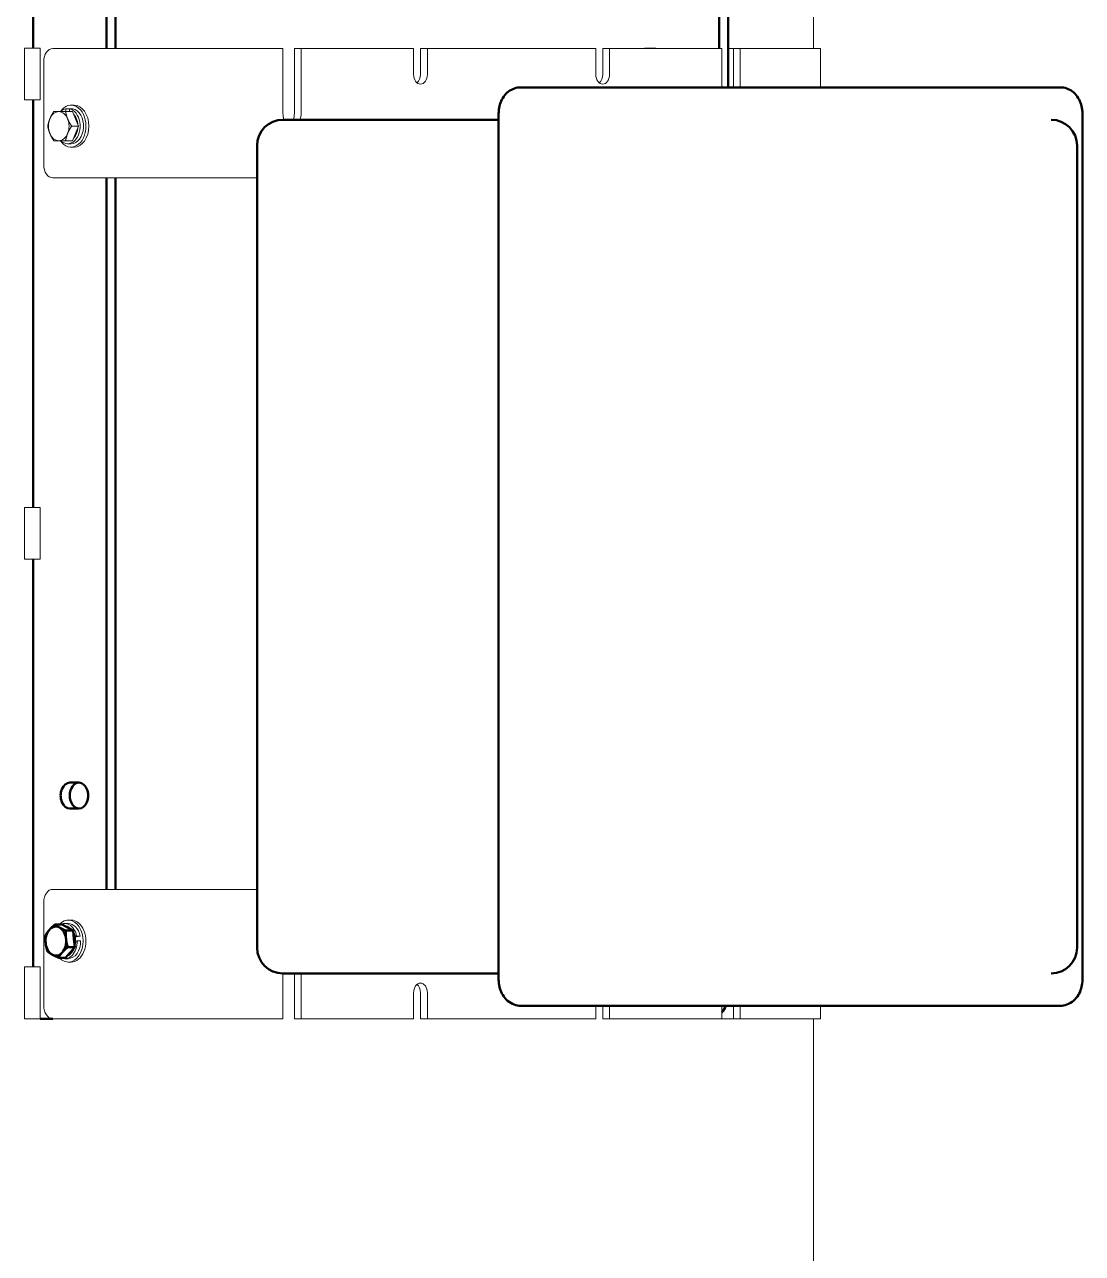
# Model space of a CAD drawing. Header units: inches. Extents: x 20 to 536, y 8 to 344.
# Drawn here: x 289.51 to 309.95, y 81.37 to 105.12 of the extents above; entities that cross this region are included whole.
import ezdxf

# ---------------------------------------------------------------- set-up
doc = ezdxf.new("R2010")
doc.units = ezdxf.units.IN
doc.header["$LTSCALE"] = 16
doc.header["$MEASUREMENT"] = 0
doc.layers.add('Visible (ANSI)', color=7, linetype='Continuous', lineweight=50)

msp = doc.modelspace()

# ---------------------------------------------------------------- linework, layer by layer
at = {"layer": 'Visible (ANSI)'}
for p, q in [((289.67232, 112.54734), (289.67232, 104.66734)), ((291.08653, 104.65734), (291.08653, 107.28234)), ((291.26331, 107.28234), (291.26331, 104.65734)), ((302.93057, 104.65734), (302.93057, 107.28234)), ((303.10735, 107.28234), (303.10735, 103.90734)), ((299.2721, 103.90734), (299.09533, 103.90734)), ((309.52515, 103.90734), (299.2721, 103.90734)), ((289.67232, 103.66734), (289.67232, 95.78734)), ((298.66855, 103.40734), (298.66855, 86.65734)), ((309.95193, 103.40734), (309.95193, 86.65734)), ((298.66855, 103.28234), (294.49913, 103.28234)), ((293.99913, 102.78234), (293.99913, 87.28234)), ((309.84837, 87.28234), (309.84837, 102.78234)), ((291.08653, 88.40734), (291.08653, 102.15734)), ((291.26331, 102.15734), (291.26331, 88.40734)), ((289.67232, 94.78734), (289.67232, 86.90734)), ((290.37943, 90.46984), (290.5562, 90.46984)), ((290.5562, 89.96984), (290.37943, 89.96984)), ((290.22926, 87.72807), (290.09285, 87.72807)), ((290.22926, 87.72807), (290.33615, 87.66917)), ((290.33615, 87.66917), (290.44304, 87.61028)), ((290.44304, 87.61028), (290.30664, 87.61028)), ((290.44304, 87.61028), (290.46042, 87.44991)), ((290.46042, 87.44991), (290.4778, 87.28955)), ((290.38829, 87.18808), (290.29878, 87.08662)), ((290.4778, 87.28955), (290.3414, 87.28955)), ((290.4778, 87.28955), (290.38829, 87.18808)), ((290.29878, 87.08662), (290.16237, 87.08662)), ((294.49913, 86.78234), (298.66855, 86.78234)), ((299.09533, 86.15734), (299.2721, 86.15734)), ((299.2721, 86.15734), (309.52515, 86.15734)), ((289.8049, 85.90734), (290.05118, 85.90734))]:
    msp.add_line(p, q, dxfattribs=at)
at = {"layer": 'Visible (ANSI)', "linetype": 'Continuous', "lineweight": 18}
for p, q in [((304.75421, 107.28234), (304.75421, 104.65734)), ((289.50521, 104.66734), (289.8049, 104.66734)), ((289.50521, 104.66734), (289.50521, 103.66734)), ((289.8049, 104.66734), (289.8049, 103.66734)), ((292.45665, 104.65734), (290.05118, 104.65734)), ((292.45665, 104.65734), (293.07537, 104.65734)), ((294.49903, 104.65734), (293.07537, 104.65734)), ((294.49903, 103.40734), (294.49903, 104.65734)), ((294.72, 104.65734), (294.85258, 104.65734)), ((294.72, 103.40734), (294.72, 104.65734)), ((297.02517, 104.65734), (294.85258, 104.65734)), ((294.85258, 104.65734), (294.85258, 103.40734)), ((297.02517, 104.15734), (297.02517, 104.65734)), ((297.15775, 104.65734), (297.29033, 104.65734)), ((297.15775, 104.15734), (297.15775, 104.65734)), ((300.54656, 104.65734), (297.29033, 104.65734)), ((297.29033, 104.65734), (297.29033, 104.15734)), ((300.54656, 104.15734), (300.54656, 104.65734)), ((300.67914, 104.65734), (300.81173, 104.65734)), ((300.67914, 104.15734), (300.67914, 104.65734)), ((302.98431, 104.65734), (300.81173, 104.65734)), ((300.81173, 104.65734), (300.81173, 104.15734)), ((301.48458, 104.66734), (301.7049, 104.66734)), ((301.48458, 104.66734), (301.48458, 104.65734)), ((301.7049, 104.66734), (301.7049, 104.65734)), ((302.98431, 103.90734), (302.98431, 104.65734)), ((303.10735, 104.65734), (303.20528, 104.65734)), ((303.20528, 104.65734), (303.33786, 104.65734)), ((303.20528, 103.90734), (303.20528, 104.65734)), ((304.76152, 104.65734), (303.33786, 104.65734)), ((303.33786, 104.65734), (303.33786, 103.90734)), ((304.76152, 104.65734), (304.88966, 104.65734)), ((304.88966, 103.90734), (304.88966, 104.65734)), ((289.8744, 104.40734), (289.8744, 102.40734)), ((289.50521, 103.66734), (289.8049, 103.66734)), ((290.40412, 103.56334), (290.46069, 103.56334)), ((290.43469, 103.43834), (290.29829, 103.43834)), ((290.30442, 103.49408), (290.30442, 103.43834)), ((290.37089, 103.49408), (290.30442, 103.49408)), ((290.37089, 103.43834), (290.37089, 103.49408)), ((290.43736, 103.49408), (290.37089, 103.49408)), ((290.43469, 103.43834), (290.49205, 103.29784)), ((290.54941, 103.15734), (290.41301, 103.15734)), ((290.49205, 103.29784), (290.54941, 103.15734)), ((290.54941, 103.15734), (290.49205, 103.01684)), ((290.43469, 102.87634), (290.29829, 102.87634)), ((290.49205, 103.01684), (290.43469, 102.87634)), ((290.40412, 102.81734), (290.33765, 102.81734)), ((290.40412, 102.75134), (290.46069, 102.75134)), ((290.05118, 102.15734), (292.45665, 102.15734)), ((293.07537, 102.15734), (292.45665, 102.15734)), ((293.07537, 102.15734), (293.99913, 102.15734)), ((289.50521, 95.78734), (289.8049, 95.78734)), ((289.50521, 95.78734), (289.50521, 94.78734)), ((289.8049, 95.78734), (289.8049, 94.78734)), ((289.50521, 94.78734), (289.8049, 94.78734)), ((292.45665, 88.40734), (290.05118, 88.40734)), ((292.45665, 88.40734), (293.07537, 88.40734)), ((293.99913, 88.40734), (293.07537, 88.40734)), ((289.8744, 88.15734), (289.8744, 86.15734)), ((290.34816, 87.74734), (290.2817, 87.74734)), ((290.34816, 87.81334), (290.40473, 87.81334)), ((290.51202, 87.50482), (290.4703, 87.49577)), ((290.47325, 87.482), (290.57849, 87.50482)), ((290.48037, 87.40286), (290.52209, 87.4119)), ((290.57849, 87.50482), (290.51202, 87.50482)), ((290.58856, 87.4119), (290.52209, 87.4119)), ((290.34816, 87.06734), (290.2817, 87.06734)), ((290.34816, 87.00134), (290.40473, 87.00134)), ((289.50521, 86.90734), (289.8049, 86.90734)), ((289.50521, 86.90734), (289.50521, 85.90734)), ((289.8049, 86.90734), (289.8049, 85.90734)), ((294.49903, 85.90734), (294.49903, 86.78234)), ((294.72, 85.90734), (294.72, 86.78234)), ((294.85258, 86.78234), (294.85258, 85.90734)), ((297.02517, 85.90734), (297.02517, 86.40734)), ((297.15775, 85.90734), (297.15775, 86.40734)), ((297.29033, 86.40734), (297.29033, 85.90734)), ((300.54656, 85.90734), (300.54656, 86.15734)), ((300.67914, 85.90734), (300.67914, 86.15734)), ((300.81173, 86.15734), (300.81173, 85.90734)), ((302.98431, 85.90734), (302.98431, 86.15734)), ((303.20528, 85.90734), (303.20528, 86.15734)), ((303.33786, 86.15734), (303.33786, 85.90734)), ((304.88966, 85.90734), (304.88966, 86.15734)), ((289.50521, 85.90734), (289.8049, 85.90734)), ((290.05118, 85.90734), (292.45665, 85.90734)), ((293.07537, 85.90734), (292.45665, 85.90734)), ((293.07537, 85.90734), (294.49903, 85.90734)), ((294.85258, 85.90734), (294.72, 85.90734)), ((294.85258, 85.90734), (297.02517, 85.90734)), ((297.29033, 85.90734), (297.15775, 85.90734)), ((297.29033, 85.90734), (300.54656, 85.90734)), ((300.81173, 85.90734), (300.67914, 85.90734)), ((300.81173, 85.90734), (302.98431, 85.90734)), ((303.20528, 85.90734), (302.98431, 85.90734)), ((303.33786, 85.90734), (303.20528, 85.90734)), ((303.33786, 85.90734), (304.76152, 85.90734)), ((304.75421, 85.90734), (304.75421, 59.40734)), ((304.88966, 85.90734), (304.76152, 85.90734))]:
    msp.add_line(p, q, dxfattribs=at)
at = {"layer": 'Visible (ANSI)'}
for centre, start, end in [((294.49913, 102.78234), 90, 180), ((309.34837, 102.78234), 0, 90), ((294.49913, 87.28234), 180, 270), ((309.34837, 87.28234), 270, 0)]:
    msp.add_arc(centre, 0.5, start, end, dxfattribs=at)
at = {"layer": 'Visible (ANSI)', "linetype": 'Continuous', "lineweight": 18}
for centre, major_axis, start_param, end_param in [((290.05118, 104.40734), (0, 0.25), 0, 1.57079633), ((297.15775, 104.15734), (0, -0.1875), 4.71238898, 7.85398163), ((297.02517, 104.15734), (0, 0.1875), 3.66519143, 4.71238898), ((300.67914, 104.15734), (0, -0.1875), 4.71238898, 7.85398163), ((300.54656, 104.15734), (0, 0.1875), 3.66519143, 4.71238898), ((290.40412, 103.15734), (0, -0.406), 5.47680863, 10.23115464), ((290.46069, 103.15734), (0, -0.406), 0, 3.14159265), ((290.16582, 103.15734), (0, 0.281), 0, 1.04719755), ((290.16582, 103.15734), (0, 0.281), 5.23598776, 6.28318531), ((290.33765, 103.15734), (0, 0.34), 2.54360569, 6.14450593), ((290.33765, 103.15734), (0, 0.34), 0.13867938, 0.59798696), ((290.40412, 103.15734), (0, -0.34), 0, 3.00291327), ((290.33765, 103.15734), (0, -0.281), 1.69924643, 2.48954378), ((294.67581, 103.40734), (0, 0.25), 1.57079633, 2.0943951), ((294.54322, 103.40734), (0, 0.25), 4.1887902, 4.71238898), ((294.67581, 103.40734), (0, -0.25), 1.04719755, 1.57079633), ((290.16582, 103.15734), (0, -0.281), 4.1887902, 5.23598776), ((290.16582, 103.15734), (0, 0.281), 4.1887902, 5.23598776), ((290.33765, 103.15734), (0, -0.281), 0.65204888, 1.44234623), ((290.16582, 103.15734), (0, -0.281), 5.23598776, 6.28318531), ((290.16582, 103.15734), (0, -0.281), 0, 1.04719755), ((290.05118, 102.40734), (0, -0.25), 4.71238898, 6.28318531), ((290.05118, 88.15734), (0, 0.25), 0, 1.57079633), ((290.34816, 87.40734), (0, -0.406), 5.62313926, 10.084824), ((290.2817, 87.40734), (0, 0.34), 5.0031577, 6.62151627), ((290.34816, 87.40734), (0, 0.34), 5.0031577, 6.28318531), ((290.40473, 87.40734), (0, -0.406), 0, 3.14159267), ((290.2817, 87.40734), (0, -0.34), 5.94485434, 7.8673916), ((290.34816, 87.40734), (0, -0.34), 0, 1.58420629), ((290.34816, 87.40734), (0, 0.203), 4.70239692, 5.09812546), ((297.15775, 86.40734), (0, 0.1875), 4.71238898, 7.85398163), ((297.02517, 86.40734), (0, 0.1875), 4.71238898, 5.75958653), ((290.05118, 86.15734), (0, -0.25), 4.71238898, 6.28318531)]:
    msp.add_ellipse(centre, major_axis=major_axis, ratio=0.70710678, start_param=start_param, end_param=end_param, dxfattribs=at)
at = {"layer": 'Visible (ANSI)'}
for centre, major_axis, start_param, end_param in [((290.37943, 90.21984), (0, -0.25), 3.14159265, 6.28318531), ((290.5562, 90.21984), (0, 0.25), 0, 3.14159265), ((290.5562, 90.21984), (0, 0.25), 3.14159265, 6.28318531), ((290.10987, 87.40734), (0, 0.281), 5.91167587, 6.95887343), ((290.10987, 87.40734), (0, 0.281), 4.86447832, 5.91167587), ((290.2817, 87.40734), (0, 0.281), 5.65681173, 6.16654002), ((290.10987, 87.40734), (0, -0.281), 3.81728077, 4.86447832), ((290.10987, 87.40734), (0, 0.281), 3.81728077, 4.86447832), ((290.2817, 87.40734), (0, -0.281), 1.30033318, 2.14543816), ((290.10987, 87.40734), (0, -0.281), 4.86447832, 5.91167587), ((290.10987, 87.40734), (0, -0.281), 5.91167587, 6.95887343), ((290.2817, 87.40734), (0, -0.281), 0.34049746, 1.01087878), ((302.75379, 86.40734), (0, 0.5), 3.85181187, 4.1887902)]:
    msp.add_ellipse(centre, major_axis=major_axis, ratio=0.70710678, start_param=start_param, end_param=end_param, dxfattribs=at)
for points, knots in [([(299.09533, 103.90734), (299.05316, 103.90734), (299.0111, 103.90003), (298.93128, 103.87258), (298.89394, 103.85194), (298.82411, 103.79923), (298.79305, 103.76602), (298.74006, 103.6919), (298.71901, 103.65049), (298.68783, 103.5651), (298.6777, 103.52105), (298.66988, 103.45358), (298.66855, 103.43046), (298.66855, 103.40734)], [1.57079633, 1.57079633, 1.57079633, 1.57079633, 1.80931024, 1.80931024, 2.06106977, 2.06106977, 2.35075453, 2.35075453, 2.6649138, 2.6649138, 2.97907306, 2.97907306, 3.14159265, 3.14159265, 3.14159265, 3.14159265]), ([(309.52515, 103.90734), (309.56731, 103.90734), (309.60938, 103.90003), (309.6892, 103.87258), (309.72653, 103.85194), (309.79637, 103.79923), (309.82743, 103.76602), (309.88042, 103.6919), (309.90147, 103.65049), (309.93265, 103.5651), (309.94278, 103.52105), (309.9506, 103.45358), (309.95193, 103.43046), (309.95193, 103.40734)], [4.71238898, 4.71238898, 4.71238898, 4.71238898, 4.9509029, 4.9509029, 5.20266243, 5.20266243, 5.49234719, 5.49234719, 5.80650645, 5.80650645, 6.12066572, 6.12066572, 6.28318531, 6.28318531, 6.28318531, 6.28318531]), ([(298.66855, 86.65734), (298.66855, 86.61265), (298.67348, 86.56795), (298.69362, 86.48026), (298.70883, 86.43724), (298.75105, 86.35507), (298.77809, 86.31583), (298.84643, 86.24562), (298.888, 86.21461), (298.97647, 86.17396), (299.02125, 86.16185), (299.07655, 86.15769), (299.08594, 86.15734), (299.09533, 86.15734)], [3.14159265, 3.14159265, 3.14159265, 3.14159265, 3.45575192, 3.45575192, 3.76991118, 3.76991118, 4.08407045, 4.08407045, 4.39822972, 4.39822972, 4.6592944, 4.6592944, 4.71238898, 4.71238898, 4.71238898, 4.71238898]), ([(309.95193, 86.65734), (309.95193, 86.61265), (309.947, 86.56795), (309.92685, 86.48026), (309.91164, 86.43724), (309.86943, 86.35507), (309.84238, 86.31583), (309.77405, 86.24562), (309.73248, 86.21461), (309.64401, 86.17396), (309.59922, 86.16185), (309.54392, 86.15769), (309.53454, 86.15734), (309.52515, 86.15734)], [0, 0, 0, 0, 0.31415927, 0.31415927, 0.62831853, 0.62831853, 0.9424778, 0.9424778, 1.25663706, 1.25663706, 1.51770175, 1.51770175, 1.57079633, 1.57079633, 1.57079633, 1.57079633])]:
    msp.add_open_spline(points, degree=3, knots=knots, dxfattribs=at)
at = {"layer": 'Visible (ANSI)', "linetype": 'Continuous', "lineweight": 18}
for points in [[(289.99375, 103.29784), (290.02037, 103.36305), (290.06885, 103.43834)], [(290.06885, 103.43834), (290.11258, 103.43834), (290.16582, 103.43834)], [(290.16582, 103.43834), (290.21906, 103.43834), (290.29829, 103.43834)], [(290.29829, 103.43834), (290.31128, 103.36305), (290.3379, 103.29784)], [(289.95413, 103.15734), (289.96713, 103.23264), (289.99375, 103.29784)], [(289.99375, 103.01684), (289.96713, 103.08205), (289.95413, 103.15734)], [(290.3379, 103.29784), (290.36452, 103.23264), (290.41301, 103.15734)], [(290.41301, 103.15734), (290.36452, 103.08205), (290.3379, 103.01684)], [(290.06885, 102.87634), (290.02037, 102.95164), (289.99375, 103.01684)], [(290.16582, 102.87634), (290.11258, 102.87634), (290.06885, 102.87634)], [(290.29829, 102.87634), (290.21906, 102.87634), (290.16582, 102.87634)], [(290.3379, 103.01684), (290.31128, 102.95164), (290.29829, 102.87634)]]:
    msp.add_rational_spline(points, [1, 1.0379548493, 1], degree=2, dxfattribs=at)
at = {"layer": 'Visible (ANSI)'}
for points in [[(289.98559, 87.6266), (290.02714, 87.67369), (290.09285, 87.72807)], [(290.09285, 87.72807), (290.13239, 87.69651), (290.182, 87.66917)], [(290.182, 87.66917), (290.23161, 87.64184), (290.30664, 87.61028)], [(289.91346, 87.36477), (289.9054, 87.43919), (289.91383, 87.52513)], [(289.91383, 87.52513), (289.94405, 87.57951), (289.98559, 87.6266)], [(290.30664, 87.61028), (290.2982, 87.52434), (290.30627, 87.44991)], [(290.30627, 87.44991), (290.31434, 87.37549), (290.3414, 87.28955)], [(289.94859, 87.20441), (289.92153, 87.29034), (289.91346, 87.36477)], [(290.03773, 87.14551), (289.98813, 87.17284), (289.94859, 87.20441)], [(290.23414, 87.18808), (290.1926, 87.14099), (290.16237, 87.08662)], [(290.3414, 87.28955), (290.27568, 87.23518), (290.23414, 87.18808)], [(290.16237, 87.08662), (290.08734, 87.11818), (290.03773, 87.14551)]]:
    msp.add_rational_spline(points, [1, 1.0379548493, 1], degree=2, dxfattribs=at)

doc.saveas('drawing.dxf')
